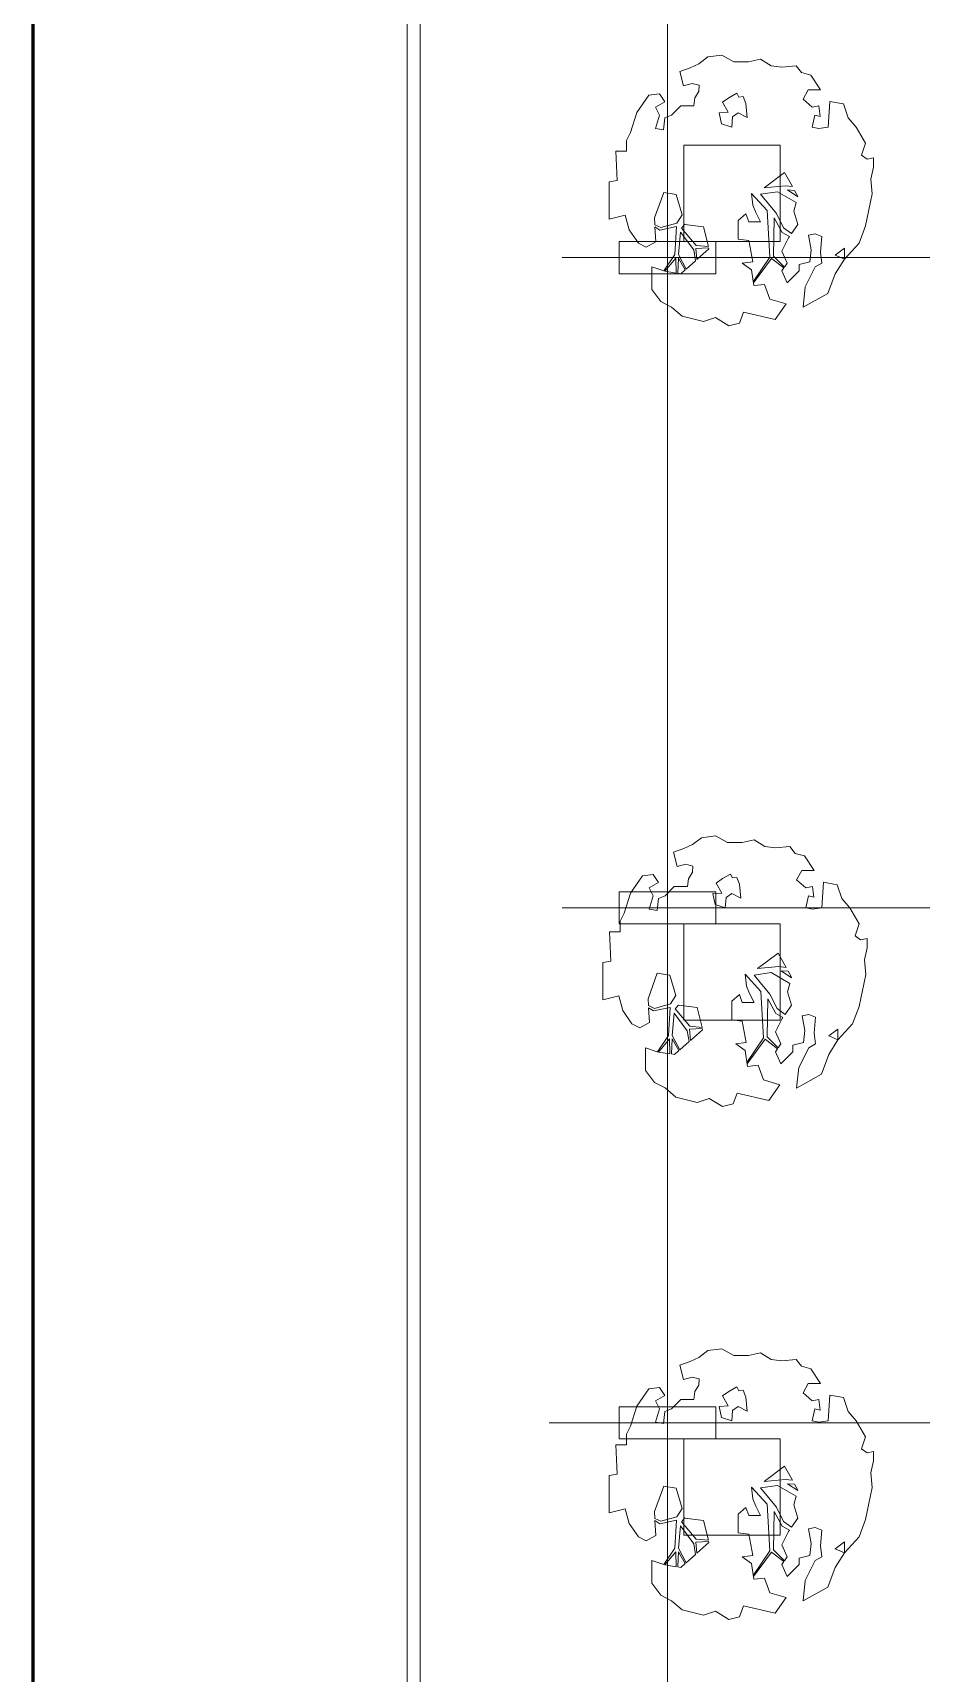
# Model space of a CAD drawing. Header units: metres. Extents: x 31.9 to 125.9, y -29 to 44.
# Drawn here: x 38.14 to 51.94, y -6.14 to 19.34 of the extents above; entities that cross this region are included whole.
import ezdxf

# ---------------------------------------------------------------- set-up
doc = ezdxf.new("R2010")
doc.units = ezdxf.units.M
doc.layers.add('ARQ', color=8, linetype='Continuous', lineweight=0)

# ---------------------------------------------------------------- blocks, each defined once
blk = doc.blocks.new('Estructura cubierta')
at = {"layer": 'ARQ'}
for p, q in [((1955, -5855.354), (1955, -5914.914)), ((1953.363, -5875.899), (1984.533, -5875.899)), ((1953.363, -5885.999), (1984.533, -5885.999)), ((1953.163, -5893.999), (1984.533, -5893.999))]:
    blk.add_line(p, q, dxfattribs=at)
at = {"layer": 'ARQ', "ltscale": 0.3}
for points in [[(1954.25, -5875.649), (1954.25, -5876.149), (1955.75, -5876.149), (1955.75, -5875.649)], [(1954.25, -5885.749), (1954.25, -5886.249), (1955.75, -5886.249), (1955.75, -5885.749)], [(1954.25, -5893.749), (1954.25, -5894.249), (1955.75, -5894.249), (1955.75, -5893.749)]]:
    blk.add_lwpolyline(points, close=True, dxfattribs=at)
blk = doc.blocks.new('ap-2')
at = {"layer": 'ARQ'}
for points in [[(-184.365, -96.715), (-184.25, -96.709), (-184.209, -96.782), (-184.24, -96.844), (-184.343, -96.916), (-184.457, -96.947), (-184.426, -97.071), (-184.716, -97.071), (-184.726, -97.009), (-184.954, -97.019), (-184.954, -96.936), (-185.037, -96.936), (-185.099, -96.905), (-185.254, -96.855), (-185.389, -96.763), (-185.399, -96.68), (-185.337, -96.639), (-185.295, -96.711), (-185.233, -96.68), (-185.13, -96.711), (-185.12, -96.649), (-185.213, -96.639), (-185.233, -96.587), (-185.306, -96.515), (-185.306, -96.412), (-185.367, -96.404), (-185.418, -96.373), (-185.465, -96.372), (-185.48, -96.425), (-185.461, -96.494), (-185.572, -96.521), (-185.601, -96.441), (-185.632, -96.373), (-185.685, -96.303), (-185.699, -96.195), (-185.647, -96.102), (-185.647, -95.988), (-185.668, -95.896), (-185.616, -95.813), (-185.606, -95.73), (-185.616, -95.617), (-185.564, -95.576), (-185.544, -95.503), (-185.431, -95.43), (-185.43, -95.524), (-185.357, -95.565), (-185.295, -95.493), (-185.306, -95.441), (-185.223, -95.431), (-185.233, -95.472), (-185.14, -95.493), (-185.13, -95.441), (-185.14, -95.369), (-185.34, -95.356), (-185.32, -95.251), (-185.213, -95.214), (-185.14, -95.152), (-185.016, -95.079), (-184.923, -95.11), (-184.892, -95.068), (-184.902, -95.017), (-184.83, -95.017), (-184.737, -95.037), (-184.623, -95.027), (-184.374, -95.079), (-184.24, -95.13), (-184.116, -95.244), (-184.199, -95.244), (-184.147, -95.316), (-184.116, -95.244), (-184.002, -95.316), (-183.849, -95.373), (-183.741, -95.565), (-183.901, -95.547), (-184.054, -95.471), (-184.085, -95.419), (-184.168, -95.43), (-184.292, -95.419), (-184.312, -95.471), (-184.302, -95.522), (-184.188, -95.502), (-184.095, -95.512), (-184.074, -95.595), (-184.023, -95.595), (-183.93, -95.688), (-184.023, -95.729), (-184.047, -95.713)], [(-184.678, -95.647), (-184.788, -95.708), (-184.669, -95.868)], [(-184.678, -95.647), (-184.685, -95.704), (-184.669, -95.868)], [(-184.598, -95.606), (-184.652, -95.685), (-184.648, -95.63)], [(-184.598, -95.606), (-184.602, -95.605), (-184.648, -95.63)], [(-184.619, -95.895), (-184.639, -95.763), (-184.554, -95.618)], [(-184.313, -95.655), (-184.359, -95.717), (-184.469, -95.772), (-184.619, -95.895)], [(-184.313, -95.655), (-184.385, -95.605), (-184.488, -95.636), (-184.554, -95.618)], [(-184.053, -95.708), (-184.139, -95.793), (-184.435, -95.789), (-184.321, -95.726), (-184.29, -95.671)], [(-184.053, -95.708), (-184.085, -95.688), (-184.178, -95.729), (-184.281, -95.677), (-184.29, -95.671)], [(-184.625, -95.965), (-184.533, -95.955), (-184.476, -95.932), (-184.406, -95.894), (-184.406, -95.987), (-184.468, -96.008), (-184.416, -96.069), (-184.271, -96.069), (-184.261, -95.987), (-184.095, -95.956), (-184.085, -96.038), (-184.033, -95.966), (-183.909, -95.946), (-183.919, -95.863), (-183.805, -95.822), (-183.767, -95.695), (-183.645, -95.78), (-183.702, -96.028), (-183.702, -96.028), (-183.619, -96.059), (-183.598, -96.142), (-183.661, -96.245), (-183.63, -96.338), (-183.671, -96.503), (-183.743, -96.586), (-183.743, -96.586), (-183.785, -96.668), (-183.878, -96.74), (-184.054, -96.74), (-184.023, -96.647), (-184.023, -96.646)], [(-184.12, -95.809), (-184.047, -95.713)], [(-184.625, -95.965), (-184.492, -95.843), (-184.13, -95.823)], [(-184.13, -95.823), (-183.939, -95.951)], [(-183.93, -95.949), (-184.12, -95.809)], [(-185.333, -96.19), (-185.369, -96.14), (-185.403, -96.079), (-185.373, -96.064), (-185.377, -96.03), (-185.325, -96.009), (-185.216, -95.999), (-185.251, -96.068), (-185.22, -96.112), (-185.14, -96.119), (-185.166, -96.199), (-185.252, -96.215), (-185.256, -96.146), (-185.333, -96.19)], [(-184.212, -96.3), (-184.366, -96.338), (-184.385, -96.482), (-184.386, -96.483)], [(-184.212, -96.3), (-184.221, -96.394), (-184.356, -96.508), (-184.386, -96.483)], [(-184.111, -96.39), (-184.194, -96.296), (-184.203, -96.298)], [(-184.111, -96.39), (-184.198, -96.398), (-184.203, -96.298)], [(-184.037, -96.473), (-184.15, -96.532), (-184.324, -96.516), (-184.186, -96.414), (-184.102, -96.4)], [(-184.037, -96.473), (-184.102, -96.4)], [(-184.459, -96.504), (-184.617, -96.549), (-184.633, -96.647), (-184.435, -96.718), (-184.382, -96.716)], [(-184.459, -96.504), (-184.395, -96.544), (-184.36, -96.67), (-184.382, -96.716)], [(-184.365, -96.715), (-184.34, -96.678), (-184.368, -96.548), (-184.15, -96.56), (-184.023, -96.646)], [(-184.006, -96.537), (-184.123, -96.532), (-184.032, -96.479)], [(-184.021, -96.639), (-184.123, -96.552), (-184.007, -96.549)], [(-184.006, -96.537), (-184.002, -96.513), (-184.032, -96.479)], [(-184.021, -96.639), (-184.007, -96.549)]]:
    blk.add_lwpolyline(points, dxfattribs=at)
blk = doc.blocks.new('PISO 9')
at = {"layer": 'ARQ', "lineweight": 60, "ltscale": 0.3}
blk.add_line((316.776, -2798.157), (316.776, -2871.157), dxfattribs=at)
at = {"layer": 'ARQ'}
blk.add_lwpolyline([(337.446, -2807.975), (322.593, -2807.975), (322.593, -2862.431), (337.446, -2862.431), (337.446, -2860.071), (340.046, -2860.071), (340.046, -2862.431), (347.288, -2862.431), (347.288, -2860.071), (349.884, -2860.071), (349.884, -2862.431), (354.186, -2862.431), (354.186, -2861.67), (354.19, -2861.67), (354.187, -2807.981), (340.045, -2807.981), (340.045, -2809.652), (337.446, -2809.652), (337.446, -2807.975)], dxfattribs=at)
for points in [[(337.246, -2808.175), (322.793, -2808.175), (322.793, -2862.231), (337.246, -2862.231), (337.246, -2859.871), (340.246, -2859.871), (340.246, -2862.231), (347.088, -2862.231), (347.088, -2859.871), (350.084, -2859.871), (350.084, -2862.231), (353.986, -2862.231), (353.986, -2861.47), (353.99, -2861.47), (353.987, -2808.131), (340.195, -2808.131), (340.195, -2809.851), (337.246, -2809.852)], [(326.887, -2824.585), (326.887, -2826.081), (328.387, -2826.081), (328.387, -2824.585)], [(326.887, -2836.681), (326.887, -2838.176), (328.387, -2838.176), (328.387, -2836.681)], [(326.887, -2844.681), (326.887, -2846.176), (328.387, -2846.176), (328.387, -2844.681)]]:
    blk.add_lwpolyline(points, close=True, dxfattribs=at)
blk.add_blockref('Estructura cubierta', (-1628.364, 3049.568), dxfattribs=at)
at = {"layer": 'ARQ', "xscale": 2, "yscale": 2, "zscale": 2, "rotation": 270.0000001197043}
for p in [(519.87, -3194.584), (519.771, -3206.712), (519.87, -3214.679)]:
    blk.add_blockref('ap-2', p, dxfattribs=at)

msp = doc.modelspace()

# ---------------------------------------------------------------- block references
at = {"layer": 'ARQ', "linetype": 'Continuous'}
msp.add_blockref('PISO 9', (-278.635, 2842.182), dxfattribs=at)

doc.saveas('drawing.dxf')
